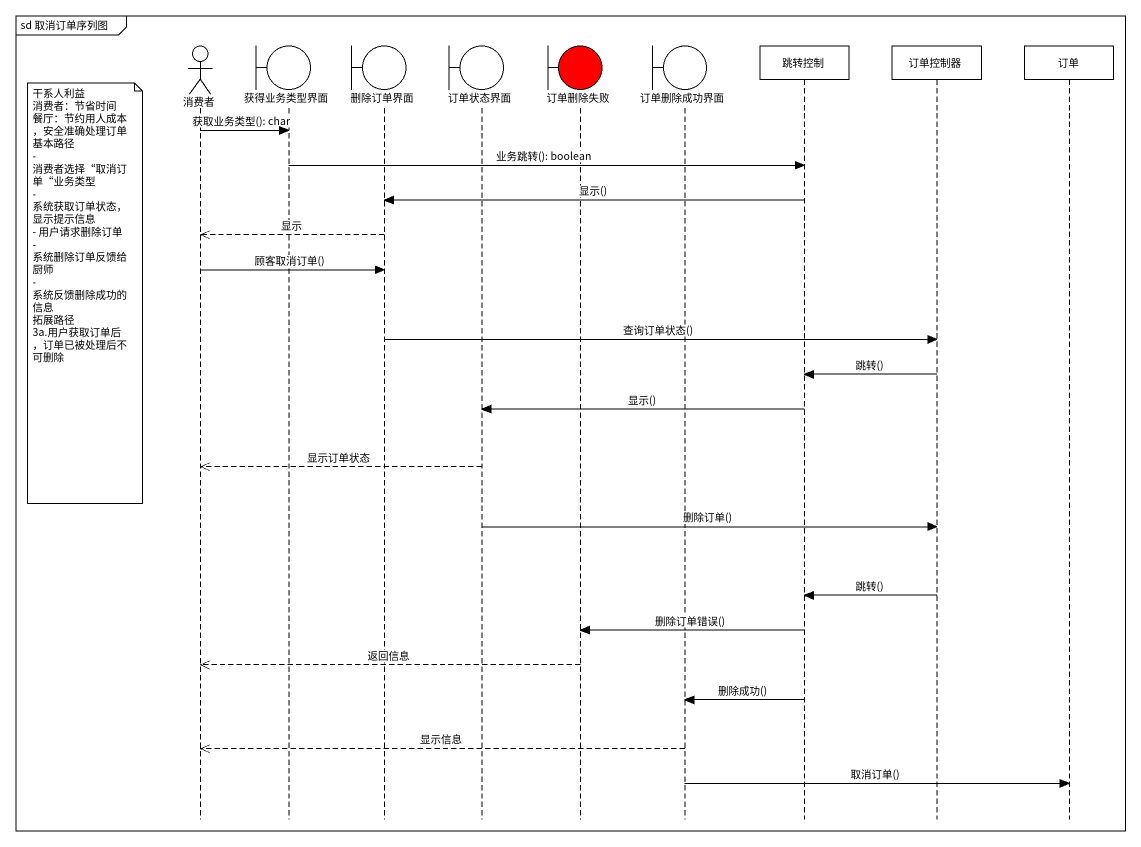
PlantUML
@startuml
mainframe sd 取消订单序列图
hide footbox
actor 消费者
boundary 获得业务类型界面
boundary 删除订单界面
boundary 订单状态界面
boundary 订单删除失败 #FF0000
boundary 订单删除成功界面
participant 跳转控制
participant 订单控制器
participant 订单

消费者 -> 获得业务类型界面 : 获取业务类型(): char
获得业务类型界面 -> 跳转控制 : 业务跳转(): boolean
跳转控制 -> 删除订单界面 : 显示()
删除订单界面 -->> 消费者 : 显示
消费者 -> 删除订单界面 : 顾客取消订单()
note left of 消费者
  干系人利益
  消费者：节省时间
  餐厅：节约用人成本，安全准确处理订单
  基本路径
  - 消费者选择“取消订单“业务类型
  - 系统获取订单状态，显示提示信息
  - 用户请求删除订单
  - 系统删除订单反馈给厨师
  - 系统反馈删除成功的信息
  拓展路径
  3a.用户获取订单后，订单已被处理后不可删除
end note
删除订单界面 -> 订单控制器 : 查询订单状态()
订单控制器 -> 跳转控制 : 跳转()
跳转控制 -> 订单状态界面 : 显示()
订单状态界面 -->> 消费者 : 显示订单状态
订单状态界面 -> 订单控制器 : 删除订单()
订单控制器 -> 跳转控制 : 跳转()
跳转控制 -> 订单删除失败 : 删除订单错误()
订单删除失败 -->> 消费者 : 返回信息
跳转控制 -> 订单删除成功界面 : 删除成功()
订单删除成功界面 -->> 消费者 : 显示信息
订单删除成功界面 -> 订单 : 取消订单()
@enduml
